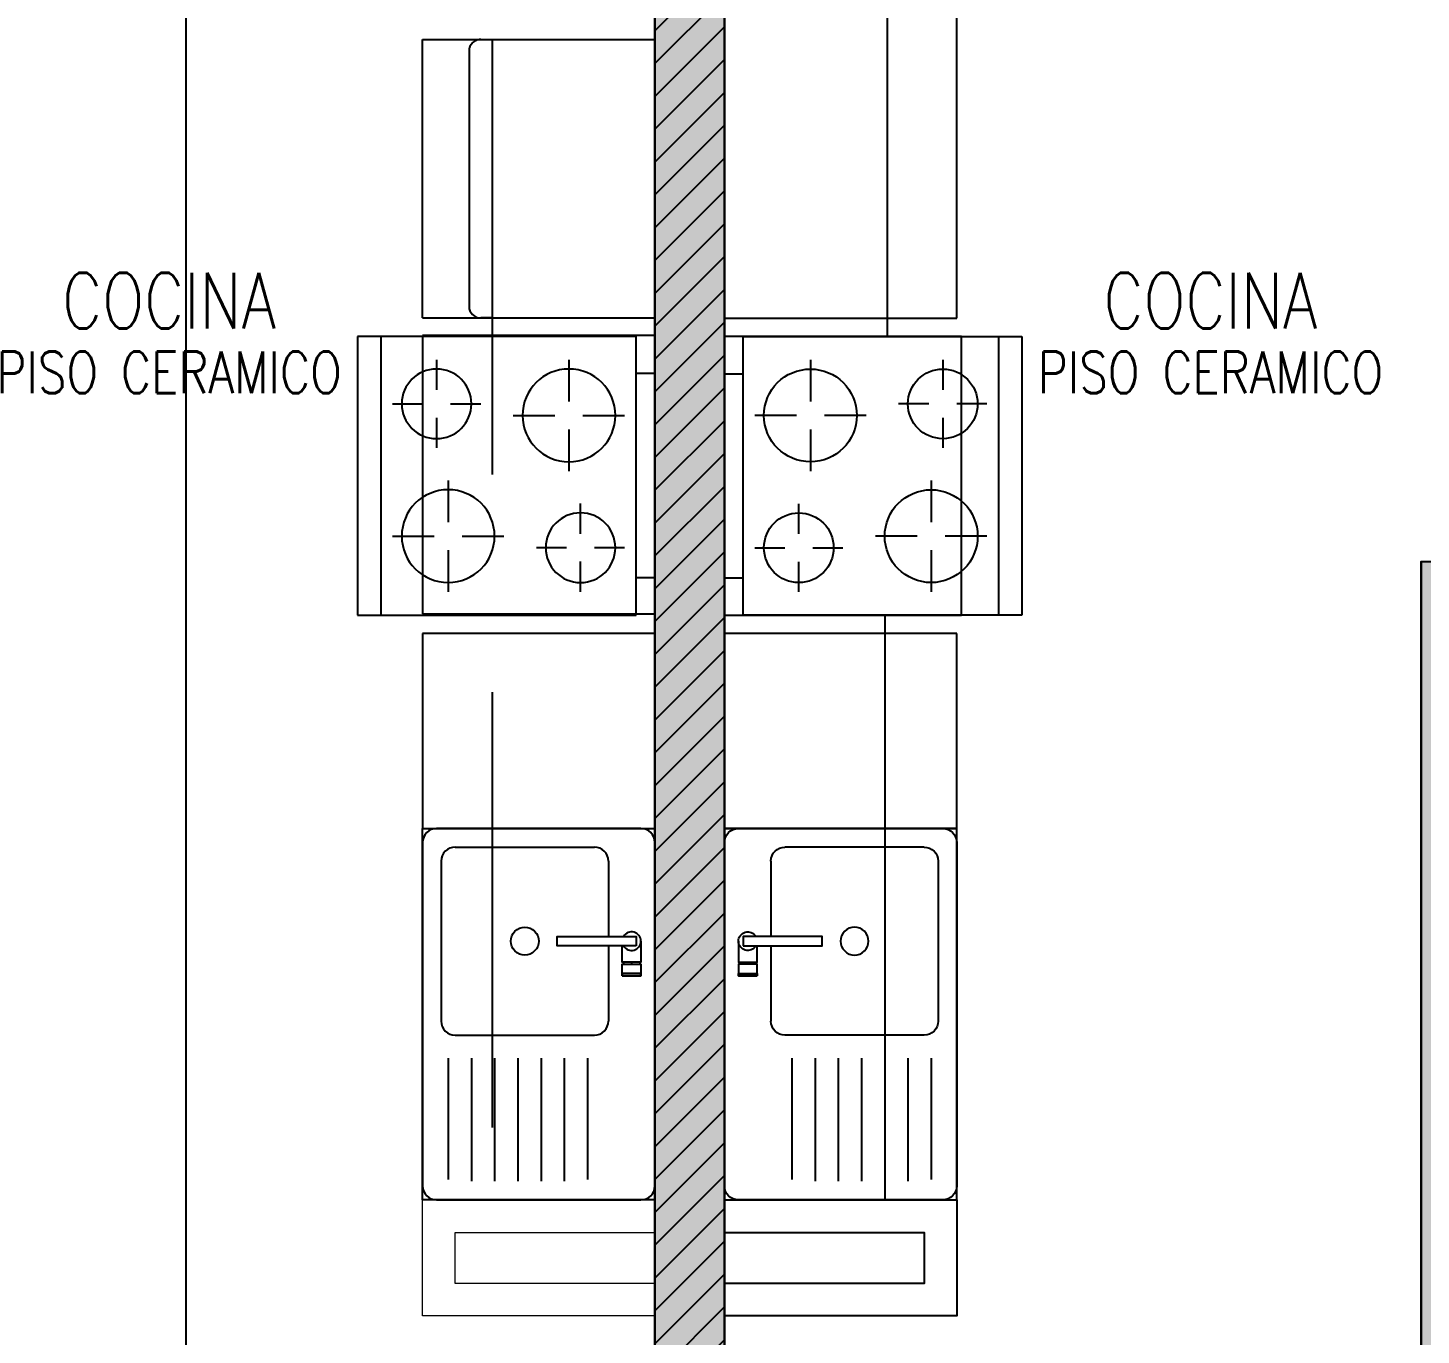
# Model space of a CAD drawing. Header units: millimetres. Extents: x -3 to 53, y -269 to 39.
# Drawn here: x 9 to 12, y -64.695 to -61.879 of the extents above; entities that cross this region are included whole.
import ezdxf
from ezdxf.enums import TextEntityAlignment as Align

# ---------------------------------------------------------------- set-up
doc = ezdxf.new("R2010")
doc.units = ezdxf.units.MM
doc.header["$LTSCALE"] = 15
doc.set_wipeout_variables(frame=1)
doc.linetypes.add('CENTER', pattern=[2, 1.25, -0.25, 0.25, -0.25])
doc.linetypes.add('HIDDEN2', pattern=[0.1875, 0.125, -0.0625])
doc.layers.get('0').update_dxf_attribs({"color": 250})
for name, color, linetype in [('01', 250, 'Continuous'), ('A-COCINAS-LAV', 250, 'Continuous'), ('A-CORTE', 250, 'CENTER'), ('A-EST HATCH', 250, 'Continuous'), ('A-EST PLACAS', 250, 'Continuous'), ('A-MURO BAJO', 251, 'Continuous'), ('A-PROYECCIONES', 250, 'HIDDEN2'), ('A-TEXTO-ACABADO PISO', 250, 'Continuous'), ('A-TEXTO-AMBIENTE', 252, 'Continuous'), ('DLP_TEXTO AMBIENTE', 250, 'Continuous'), ('MURO CF 60', 250, 'Continuous')]:
    doc.layers.add(name, color=color, linetype=linetype)
doc.layers.add('A-MUROS', color=252, linetype='Continuous', lineweight=30)
doc.layers.add('DLP_MURO ALTO', color=250, linetype='Continuous', lineweight=20)
doc.styles.add('ROMANS', font='romans.shx', dxfattribs={"width": 0.8})

# ---------------------------------------------------------------- blocks, each defined once
blk = doc.blocks.new('EST.PT')
at = {"layer": 'A-EST HATCH'}
h = blk.add_hatch(color=256, dxfattribs=at)
h.dxf.hatch_style = 1
h.paths.add_polyline_path([(39.55, -2.74), (39.55, 3.325), (38.05, 3.325), (38.05, 2.575), (37.9, 2.575), (37.9, 3.525), (39.7, 3.525), (39.7, 2.65), (41.2, 2.65), (41.2, 3.15), (41.35, 3.15), (41.35, 2.45), (39.7, 2.45), (39.7, -2.74)])
h.paths.add_polyline_path([(18.45, 7.325), (20.05, 7.325), (20.05, 10.425), (18.85, 10.425), (18.85, 10.575), (20.2, 10.575), (20.2, 7.175), (18.45, 7.175)])
h.paths.add_polyline_path([(17.65, 10.575), (17.5, 10.575), (17.5, 7.175), (17.65, 7.175)])
h.paths.add_polyline_path([(12.15, 11.05), (11.85, 11.05), (11.85, 10.9), (12, 10.9), (12, 7.825), (12.15, 7.825)])
h.paths.add_polyline_path([(15.1, 10.425), (15.1, 7.325), (16.7, 7.325), (16.7, 7.175), (14.95, 7.175), (14.95, 10.575), (16.3, 10.575), (16.3, 10.425)])
h.paths.add_polyline_path([(5.85, 10.9), (5.25, 10.9), (5.25, 11.05), (6, 11.05), (6, 7.65), (4.85, 7.65), (4.85, 7.8), (5.85, 7.8)])
h.paths.add_polyline_path([(4.05, 11.05), (4.05, 7.65), (3.9, 7.65), (3.9, 11.05)])
h.paths.add_polyline_path([(3.1, 7.8), (1.5, 7.8), (1.5, 10.9), (2.7, 10.9), (2.7, 11.05), (1.35, 11.05), (1.35, 7.65), (3.1, 7.65)])
h.paths.add_polyline_path([(5.85, -2.65), (5.25, -2.65), (5.25, -2.8), (6, -2.8), (6, 0.6), (4.85, 0.6), (4.85, 0.45), (5.85, 0.45)])
h.paths.add_polyline_path([(4.05, -2.8), (4.05, 0.6), (3.9, 0.6), (3.9, -2.8)])
h.paths.add_polyline_path([(3.1, 0.45), (1.5, 0.45), (1.5, -2.65), (2.7, -2.65), (2.7, -2.8), (1.35, -2.8), (1.35, 0.6), (3.1, 0.6)])
h.paths.add_polyline_path([(8.7, 0.7), (8.85, 0.7), (8.85, -2.65), (9, -2.65), (9, -2.8), (8.7, -2.8)])
h.paths.add_polyline_path([(18.45, 0.925), (20.05, 0.925), (20.05, -2.175), (18.85, -2.175), (18.85, -2.325), (20.2, -2.325), (20.2, 1.075), (18.45, 1.075)])
h.paths.add_polyline_path([(17.65, -2.325), (17.5, -2.325), (17.5, 1.075), (17.65, 1.075)])
h.paths.add_polyline_path([(12.15, -2.8), (11.85, -2.8), (11.85, -2.65), (12, -2.65), (12, 0.425), (12.15, 0.425)])
h.paths.add_polyline_path([(15.1, -2.175), (15.1, 0.925), (16.7, 0.925), (16.7, 1.075), (14.95, 1.075), (14.95, -2.325), (16.3, -2.325), (16.3, -2.175)])
h.paths.add_polyline_path([(31.6, 7.325), (30, 7.325), (30, 10.425), (31.2, 10.425), (31.2, 10.575), (29.85, 10.575), (29.85, 7.175), (31.6, 7.175)])
h.paths.add_polyline_path([(32.4, 10.575), (32.55, 10.575), (32.55, 7.175), (32.4, 7.175)])
h.paths.add_polyline_path([(38.2, 11.05), (38.2, 10.9), (38.05, 10.9), (38.05, 7.825), (37.9, 7.825), (37.9, 11.05)])
h.paths.add_polyline_path([(34.95, 10.425), (34.95, 7.325), (33.35, 7.325), (33.35, 7.175), (35.1, 7.175), (35.1, 10.575), (33.75, 10.575), (33.75, 10.425)])
h.paths.add_polyline_path([(39.7, 5.8), (41.35, 5.8), (41.35, 5.1), (41.2, 5.1), (41.2, 5.6), (39.7, 5.6), (39.7, 4.725), (37.9, 4.725), (37.9, 5.675), (38.05, 5.675), (38.05, 4.925), (39.55, 4.925), (39.55, 10.99), (39.7, 10.99)])
h.paths.add_polyline_path([(44.2, 10.9), (44.8, 10.9), (44.8, 11.05), (44.05, 11.05), (44.05, 7.65), (45.2, 7.65), (45.2, 7.8), (44.2, 7.8)])
h.paths.add_polyline_path([(46, 11.05), (46, 7.65), (46.15, 7.65), (46.15, 11.05)])
h.paths.add_polyline_path([(46.95, 7.8), (48.55, 7.8), (48.55, 10.9), (47.35, 10.9), (47.35, 11.05), (48.7, 11.05), (48.7, 7.65), (46.95, 7.65)])
h.paths.add_polyline_path([(46, -2.8), (46, 0.6), (46.15, 0.6), (46.15, -2.8)])
h.paths.add_polyline_path([(46.95, 0.45), (48.55, 0.45), (48.55, -2.65), (47.35, -2.65), (47.35, -2.8), (48.7, -2.8), (48.7, 0.6), (46.95, 0.6)])
h.paths.add_polyline_path([(41.35, 0.7), (41.2, 0.7), (41.2, -2.65), (41.05, -2.65), (41.05, -2.8), (41.35, -2.8)])
h.paths.add_polyline_path([(31.6, 0.925), (30, 0.925), (30, -2.175), (31.2, -2.175), (31.2, -2.325), (29.85, -2.325), (29.85, 1.075), (31.6, 1.075)])
h.paths.add_polyline_path([(32.4, -2.325), (32.55, -2.325), (32.55, 1.075), (32.4, 1.075)])
h.paths.add_polyline_path([(37.9, -2.8), (38.2, -2.8), (38.2, -2.65), (38.05, -2.65), (38.05, 0.425), (37.9, 0.425)])
h.paths.add_polyline_path([(34.95, -2.175), (34.95, 0.925), (33.35, 0.925), (33.35, 1.075), (35.1, 1.075), (35.1, -2.325), (33.75, -2.325), (33.75, -2.175)])
h.paths.add_polyline_path([(10.35, 3.525), (12.15, 3.525), (12.15, 2.575), (12, 2.575), (12, 3.325), (10.5, 3.325), (10.5, -2.74), (10.35, -2.74), (10.35, 2.45), (8.7, 2.45), (8.7, 3.15), (8.85, 3.15), (8.85, 2.65), (10.35, 2.65)])
h.paths.add_polyline_path([(44.05, -2.8), (44.05, 0.6), (45.2, 0.6), (45.2, 0.45), (44.2, 0.45), (44.2, -2.65), (44.8, -2.65), (44.8, -2.8)])
h.paths.add_polyline_path([(46.9532, 5.55), (47.1, 5.55), (47.1, 6.75), (44.95, 6.75), (44.95, 6.6), (45.4, 6.6), (45.4, 5), (45.6, 5), (45.6, 6.6), (46.95, 6.6), (46.95, 5.55)], flags=17)
h.paths.add_polyline_path([(46.9532, 2.7), (47.1, 2.7), (47.1, 1.5), (44.95, 1.5), (44.95, 1.65), (45.4, 1.65), (45.4, 3.25), (45.6, 3.25), (45.6, 1.65), (46.95, 1.65), (46.95, 2.7)], flags=17)
h.paths.add_polyline_path([(41.1999, 4.2), (44.05, 4.2), (44.05, 6.75), (44.2, 6.75), (44.2, 4.2), (46.95, 4.2), (46.95, 4.8), (47.1, 4.8), (47.1, 4.2), (49.9, 4.2), (49.9, 8.15), (49.85, 8.15), (49.85, 8.25), (50.05, 8.25), (50.05, 0), (49.85, 0), (49.85, 0.1), (49.9, 0.1), (49.9, 4.05), (47.1, 4.05), (47.1, 3.45), (46.95, 3.45), (46.95, 4.05), (44.2, 4.05), (44.2, 1.5), (44.05, 1.5), (44.05, 4.05), (41.1999, 4.05)])
h.paths.add_polyline_path([(41.35, 11.05), (41.35, 7.55), (41.2, 7.55), (41.2, 10.9), (41.05, 10.9), (41.05, 11.05)])
h.paths.add_polyline_path([(10.35, 10.99), (10.35, 5.8), (8.7, 5.8), (8.7, 5.1), (8.85, 5.1), (8.85, 5.6), (10.35, 5.6), (10.35, 4.725), (12.15, 4.725), (12.15, 5.675), (12, 5.675), (12, 4.925), (10.5, 4.925), (10.5, 10.99)])
h.paths.add_polyline_path([(2.95, 4.2), (0.15, 4.2), (0.15, 8.15), (0.2, 8.15), (0.2, 8.25), (0, 8.25), (0, 0), (0.2, 0), (0.2, 0.1), (0.15, 0.1), (0.15, 4.05), (2.95, 4.05), (2.95, 3.45), (3.1, 3.45), (3.1, 4.05), (5.85, 4.05), (5.85, 1.5), (6, 1.5), (6, 4.05), (8.8501, 4.05), (8.8501, 4.2), (6, 4.2), (6, 6.75), (5.85, 6.75), (5.85, 4.2), (3.1, 4.2), (3.1, 4.8), (2.95, 4.8)])
h.paths.add_polyline_path([(8.7, 11.05), (9, 11.05), (9, 10.9), (8.85, 10.9), (8.85, 7.55), (8.7, 7.55)])
h.paths.add_polyline_path([(3.0968, 5.55), (2.95, 5.55), (2.95, 6.75), (5.1, 6.75), (5.1, 6.6), (4.65, 6.6), (4.65, 5), (4.45, 5), (4.45, 6.6), (3.1, 6.6), (3.1, 5.55)], flags=17)
h.paths.add_polyline_path([(3.0968, 2.7), (2.95, 2.7), (2.95, 1.5), (5.1, 1.5), (5.1, 1.65), (4.65, 1.65), (4.65, 3.25), (4.45, 3.25), (4.45, 1.65), (3.1, 1.65), (3.1, 2.7)], flags=17)
h.paths.add_polyline_path([(23.35, 4.725), (23.2, 4.725), (23.2, 8.425), (23.35, 8.425)])
h.paths.add_polyline_path([(27.6, 4.725), (37, 4.725), (37, 4.875), (33.45, 4.875), (33.45, 6.275), (33.25, 6.275), (33.25, 4.875), (30.35, 4.875), (30.35, 6.275), (30.2, 6.275), (30.2, 4.875), (27.8, 4.875), (27.8, 6.125), (29.45, 6.125), (29.45, 6.275), (27.175, 6.275), (27.175, 6.125), (27.6, 6.125)])
h.paths.add_polyline_path([(27.15, 4.725), (25.15, 4.725), (25.15, 4.875), (27, 4.875), (27, 8.275), (25.15, 8.275), (25.15, 8.425), (27, 8.425), (27, 10.575), (27.85, 10.575), (27.85, 10.425), (27.15, 10.425)])
h.paths.add_polyline_path([(22.45, 6.125), (22.45, 4.725), (13.05, 4.725), (13.05, 4.875), (16.6, 4.875), (16.6, 6.275), (16.8, 6.275), (16.8, 4.875), (19.7, 4.875), (19.7, 6.275), (19.85, 6.275), (19.85, 4.875), (22.25, 4.875), (22.25, 6.125), (20.6, 6.125), (20.6, 6.275), (22.845, 6.275), (22.845, 6.125)])
h.paths.add_polyline_path([(22.87, 10.425), (22.2, 10.425), (22.2, 10.575), (23.02, 10.575), (23.02, 4.725), (22.87, 4.725)])
h.paths.add_polyline_path([(23.02, 1.95), (23.02, -2.325), (22.2, -2.325), (22.2, -2.175), (22.87, -2.175), (22.87, 1.95)])
h.paths.add_polyline_path([(21.05, 1.975), (21.05, 2.125), (22.82, 2.125), (22.82, 3.375), (20.3, 3.375), (20.3, 1.975), (20.15, 1.975), (20.15, 3.375), (16.8, 3.375), (16.8, 1.975), (16.6, 1.975), (16.6, 3.375), (13.05, 3.375), (13.05, 3.525), (23.02, 3.525), (23.02, 1.975)])
h.paths.add_polyline_path([(27, 1.95), (27, -1.775), (23.35, -1.775), (23.35, 0.875), (25.7, 0.875), (25.7, 1.425), (26, 1.425), (26, 1.575), (25.55, 1.575), (25.55, 1.025), (23.35, 1.025), (23.35, 3.375), (26, 3.375), (26, 3.525), (23.2, 3.525), (23.2, -1.925), (27, -1.925), (27, -2.325), (27.85, -2.325), (27.85, -2.175), (27.15, -2.175), (27.15, 1.95)])
h.paths.add_polyline_path([(29, 1.975), (29, 2.125), (27.2, 2.125), (27.2, 3.375), (29.75, 3.375), (29.75, 1.975), (29.9, 1.975), (29.9, 3.375), (33.25, 3.375), (33.25, 1.975), (33.45, 1.975), (33.45, 3.375), (37, 3.375), (37, 3.525), (27, 3.525), (27, 1.975)])
at = {"layer": 'A-EST PLACAS'}
for points in [[(10.35, 3.525), (12.15, 3.525), (12.15, 2.575), (12, 2.575), (12, 3.325), (10.5, 3.325), (10.5, -2.74), (10.35, -2.74), (10.35, 2.45), (8.7, 2.45), (8.7, 3.15), (8.85, 3.15), (8.85, 2.65), (10.35, 2.65)], [(12.15, -2.8), (11.85, -2.8), (11.85, -2.65), (12, -2.65), (12, 0.425), (12.15, 0.425)]]:
    blk.add_lwpolyline(points, close=True, dxfattribs=at)
blk = doc.blocks.new('A$C33FC7C8B')
at = {"ltscale": 0.5}
for p, q in [((0.08, 0.64, -0.0001), (0.52, 0.64, 0.0001)), ((0.08, 0.64, -0.0001), (0.08, 0.6, -0.0001)), ((0.52, 0.64, 0.0001), (0.52, 0.6, 0.0001)), ((0, 0, -0.0001), (0, 0.6, -0.0001)), ((0, 0.6, -0.0001), (0.6, 0.6, 0.0001)), ((0.6, 0.6, 0.0001), (0.6, 0, 0.0001)), ((0.145, 0.575, -0.0001), (0.145, 0.51, -0.0001)), ((0.43, 0.485, 0.0001), (0.43, 0.575, 0.0001)), ((0.05, 0.48, -0.0001), (0.115, 0.48, -0.0001)), ((0.175, 0.48, -0.0001), (0.24, 0.48, 0)), ((0.145, 0.45, -0.0001), (0.145, 0.385, -0.0001)), ((0.4, 0.455, 0), (0.31, 0.455, 0)), ((0.55, 0.455, 0.0001), (0.46, 0.455, 0.0001)), ((0.43, 0.335, 0.0001), (0.43, 0.425, 0.0001)), ((0.17, 0.225, -0.0001), (0.17, 0.315, -0.0001)), ((0.455, 0.2, 0.0001), (0.455, 0.265, 0.0001)), ((0.14, 0.195, -0.0001), (0.05, 0.195, -0.0001)), ((0.29, 0.195, 0), (0.2, 0.195, 0)), ((0.17, 0.075, -0.0001), (0.17, 0.165, -0.0001)), ((0.425, 0.17, 0.0001), (0.36, 0.17, 0)), ((0.55, 0.17, 0.0001), (0.485, 0.17, 0.0001)), ((0.455, 0.075, 0.0001), (0.455, 0.14, 0.0001)), ((0.6, 0.05, 0.0001), (0, 0.05, -0.0001)), ((0.6, 0, 0.0001), (0, 0, -0.0001))]:
    blk.add_line(p, q, dxfattribs=at)
for centre, radius in [((0.145, 0.48), 0.075), ((0.43, 0.455), 0.1), ((0.17, 0.195), 0.1), ((0.455, 0.17), 0.075)]:
    blk.add_circle(centre, radius, dxfattribs=at)
blk = doc.blocks.new('*U89')
blk.add_wipeout([(0, 0), (0, -0.0202), (0.17, -0.0202), (0.17, 0)])
blk.add_lwpolyline([(0, 0), (0.17, 0), (0.17, -0.0202), (0, -0.0202)], close=True)
blk = doc.blocks.new('LAV-COC_01')
for p, q in [((0.4, 0.8121, 0), (-0.04, 0.8121, 0)), ((-0.07, 0.0421, 0), (-0.07, 0.7821, 0)), ((0.43, 0.0421, 0), (0.43, 0.7821, 0)), ((0.225, 0.5071, 0), (0.225, 0.7721, 0)), ((0.275, 0.5071, 0), (0.275, 0.7721, 0)), ((0.325, 0.5071, 0), (0.325, 0.7721, 0)), ((0.375, 0.507, 0), (0.375, 0.768, 0)), ((0.36, 0.4571, 0), (0.06, 0.4571, 0)), ((0.03, 0.0821, 0), (0.03, 0.4271, 0)), ((0.39, 0.0821, 0), (0.39, 0.4271, 0)), ((0.36, 0.0521, 0), (0.06, 0.0521, 0)), ((-0.04, 0.0121, 0), (0.4, 0.0121, 0))]:
    blk.add_line(p, q)
at = {"extrusion": (-8.98137e-08, -2.25601e-18, 1)}
for p, q in [((0.075, 0.507, 0), (0.075, 0.768, 0)), ((0.125, 0.5071, 0), (0.125, 0.7721, 0)), ((0.175, 0.5071, 0), (0.175, 0.7721, 0))]:
    blk.add_line(p, q, dxfattribs=at)
at = {"extrusion": (-4.49068e-08, 3.60285e-08, 1), "elevation": 0}
for points in [[(0, 0.3296), (0, 0.3046), (-0.04, 0.3046), (-0.04, 0.3296)], [(0, 0.3296), (-0.04, 0.3296), (-0.04, 0.3246), (0, 0.3246)]]:
    blk.add_lwpolyline(points, close=True, dxfattribs=at)
blk.add_lwpolyline([(-0.04, 0.2546), (-0.04, 0.2996), (0, 0.2996), (0, 0.2646)], dxfattribs=at)
at = {"extrusion": (-4.49068e-08, 3.60285e-08, 1)}
blk.add_arc((-0.02, 0.2546, 0), 0.02, 29.9997, 329.9997, dxfattribs=at)
for centre, start_param, end_param in [((-0.04, 0.7821, 0), -0.785398, 0.785398), ((0.4, 0.7821, 0), -2.356194, -0.785398), ((0.06, 0.4271, 0), -0.785398, 0.785398), ((0.36, 0.4271, 0), -2.356194, -0.785398), ((0.06, 0.0821, 0), 0.785398, 2.356194), ((0.36, 0.0821, 0), 2.356194, 3.926991), ((-0.04, 0.0421, 0), 0.785398, 2.356194), ((0.4, 0.0421, 0), 2.356194, 3.926991)]:
    blk.add_ellipse(centre, major_axis=(-0.0212, 0.0212), ratio=1, start_param=start_param, end_param=end_param)
blk.add_ellipse((0.21, 0.2546, 0), major_axis=(-0.0212, 0.0212), ratio=1)
at = {"layer": '01', "extrusion": (-4.49068e-08, 3.60285e-08, 1), "elevation": 0}
for points in [[(-0.0375, 0.2996), (-0.0375, 0.3046)], [(-0.02, 0.2996), (-0.02, 0.3046)], [(-0.0025, 0.2996), (-0.0025, 0.3046)]]:
    blk.add_lwpolyline(points, dxfattribs=at)
at = {"extrusion": (-4.49068e-08, 3.60285e-08, 1), "rotation": 359.9380941588614}
blk.add_blockref('*U89', (-0.03, 0.2648, 0), dxfattribs=at)
blk = doc.blocks.new('Cortes-Elev.')
at = {"layer": 'A-CORTE', "linetype": 'CENTER', "ltscale": 0.5}
blk.add_lwpolyline([(9.3406, 20.8306), (9.3406, 37.8534)], dxfattribs=at)

msp = doc.modelspace()

# ---------------------------------------------------------------- linework, layer by layer
msp.add_line((10, -62.5039), (9.975, -62.5039))
msp.add_arc((9.975, -62.4789), 0.025, 180, 270)
at = {"layer": 'A-MURO BAJO'}
msp.add_lwpolyline([(10.5, -64.4039), (11, -64.4039), (11, -63.6039), (10.5, -63.6039)], close=True, dxfattribs=at)
at = {"layer": 'A-MUROS'}
msp.add_line((12, -65.8039), (12, -63.0289), dxfattribs=at)
at = {"layer": 'A-PROYECCIONES'}
msp.add_line((10.85, -61.0289), (10.85, -62.544, 0), dxfattribs=at)
at = {"layer": 'A-PROYECCIONES', "ltscale": 0.5}
for p, q in [((11, -62.504), (11, -61.0314)), ((9.85, -62.5039), (9.85, -61.9039)), ((9.95, -61.9289), (9.95, -62.4789)), ((9.85, -62.5039), (10.35, -62.5039)), ((10.5, -62.504), (11, -62.504))]:
    msp.add_line(p, q, dxfattribs=at)
msp.add_lwpolyline([(9.85, -61.9039), (10.35, -61.9039)], dxfattribs=at)
for points in [[(10.35, -63.1414), (10.35, -62.5414), (9.85, -62.5414), (9.85, -63.1414)], [(11.01, -63.144), (11.01, -62.544), (10.5, -62.544), (10.5, -63.144)]]:
    msp.add_lwpolyline(points, close=True, dxfattribs=at)
msp.add_arc((9.975, -61.9289), 0.025, 90, 180, dxfattribs=at)
at = {"layer": 'DLP_MURO ALTO'}
msp.add_lwpolyline([(10.35, -64.5839), (9.92, -64.5839), (9.92, -64.4739), (10.35, -64.4739)], dxfattribs=at)
at = {"layer": 'DLP_TEXTO AMBIENTE'}
msp.add_lwpolyline([(10.5, -64.4739), (10.93, -64.4739), (10.93, -64.5839), (10.5, -64.5839)], dxfattribs=at)

# ---------------------------------------------------------------- block references
at = {"layer": 'A-EST PLACAS'}
msp.add_blockref('EST.PT', (0, -63.4539), dxfattribs=at)
at = {"layer": 'A-PROYECCIONES', "ltscale": 0.5, "extrusion": (4.40218e-06, -0.000440452, -1), "zscale": -0.9999999999999993, "rotation": 89.99999748287716}
msp.add_blockref('A$C33FC7C8B', (-9.71, -63.1439, 0.0277), dxfattribs=at)
at = {"layer": 'A-PROYECCIONES', "ltscale": 0.5, "extrusion": (4.40218e-06, 0.000440452, 1), "rotation": 89.99999748287722}
msp.add_blockref('A$C33FC7C8B', (11.14, -63.144, -0.0276), dxfattribs=at)

# ---------------------------------------------------------------- texts
at = {"layer": 'A-TEXTO-ACABADO PISO', "char_height": 0.09, "attachment_point": 2, "rotation": 0, "style": 'ROMANS'}
for insert in [(9.3038, -62.5761), (11.5462, -62.5761)]:
    msp.add_mtext_dynamic_manual_height_columns('PISO CERAMICO', width=1.20225, gutter_width=12.5, heights=[0], dxfattribs=dict(at, insert=insert))
at = {"layer": 'A-TEXTO-AMBIENTE', "style": 'ROMANS', "width": 0.8}
for p in [(9.3038, -62.5265, 0), (11.5462, -62.5265, 0)]:
    msp.add_text('COCINA', height=0.12, dxfattribs=at).set_placement(p, align=Align.CENTER)

# ---------------------------------------------------------------- next in the draw order: block references
at = {"layer": 'A-COCINAS-LAV', "extrusion": (-4.49068e-08, 3.60285e-08, 1), "rotation": 180}
msp.add_blockref('LAV-COC_01', (10.28, -63.5918, 0), dxfattribs=at)
at = {"layer": 'A-COCINAS-LAV', "extrusion": (-4.49068e-08, -3.60285e-08, -1), "zscale": -1, "rotation": 180}
msp.add_blockref('LAV-COC_01', (-10.57, -63.5918, 0), dxfattribs=at)

# ---------------------------------------------------------------- next in the draw order: hatches: boundary and pattern name
at = {"layer": 'MURO CF 60'}
h = msp.add_hatch(dxfattribs=at)
h.set_pattern_fill('_USER', color=256, scale=0.05, angle=45, pattern_type=0)
h.set_pattern_definition([(45, (359.99941, -63.45593), (-0.035355339, 0.035355339), [])])
h.paths.add_polyline_path([(10.3494, -59.9309), (10.4994, -59.9309), (10.4994, -66.1959), (10.3494, -66.1959)])

# ---------------------------------------------------------------- next in the draw order: linework, layer by layer
at = {"layer": 'A-MURO BAJO', "elevation": 0}
msp.add_lwpolyline([(9.85, -63.6039), (10.35, -63.6039), (10.35, -64.4039), (9.85, -64.4039)], close=True, dxfattribs=at)
at = {"layer": 'A-MUROS'}
for p, q in [((10.5, -66.1939), (10.5, -60.1289)), ((10.35, -66.1939), (10.35, -61.0039))]:
    msp.add_line(p, q, dxfattribs=at)
at = {"layer": 'A-PROYECCIONES', "ltscale": 0.5}
msp.add_line((10, -61.9039), (10, -64.4039), dxfattribs=at)
at = {"layer": 'A-PROYECCIONES'}
msp.add_line((10.845, -63.144, 0), (10.845, -64.4039), dxfattribs=at)
at = {"layer": 'A-PROYECCIONES', "ltscale": 0.5, "elevation": 0}
msp.add_lwpolyline([(9.85, -63.6039), (10.35, -63.6039), (10.35, -63.1839), (9.85, -63.1839)], close=True, dxfattribs=at)
at = {"layer": 'A-PROYECCIONES'}
msp.add_lwpolyline([(10.5, -63.6039), (11, -63.6039), (11, -63.184), (10.5, -63.184)], close=True, dxfattribs=at)
at = {"layer": 'DLP_MURO ALTO'}
msp.add_lwpolyline([(10.35, -64.6539), (9.85, -64.6539), (9.85, -64.4039), (10.35, -64.4039)], dxfattribs=at)
at = {"layer": 'DLP_TEXTO AMBIENTE'}
msp.add_lwpolyline([(10.5, -64.4039), (11, -64.4039), (11, -64.6539), (10.5, -64.6539)], dxfattribs=at)

# ---------------------------------------------------------------- next in the draw order: block references
at = {"layer": 'A-CORTE'}
msp.add_blockref('Cortes-Elev.', (0, -88.4539), dxfattribs=at)

doc.saveas('drawing.dxf')
